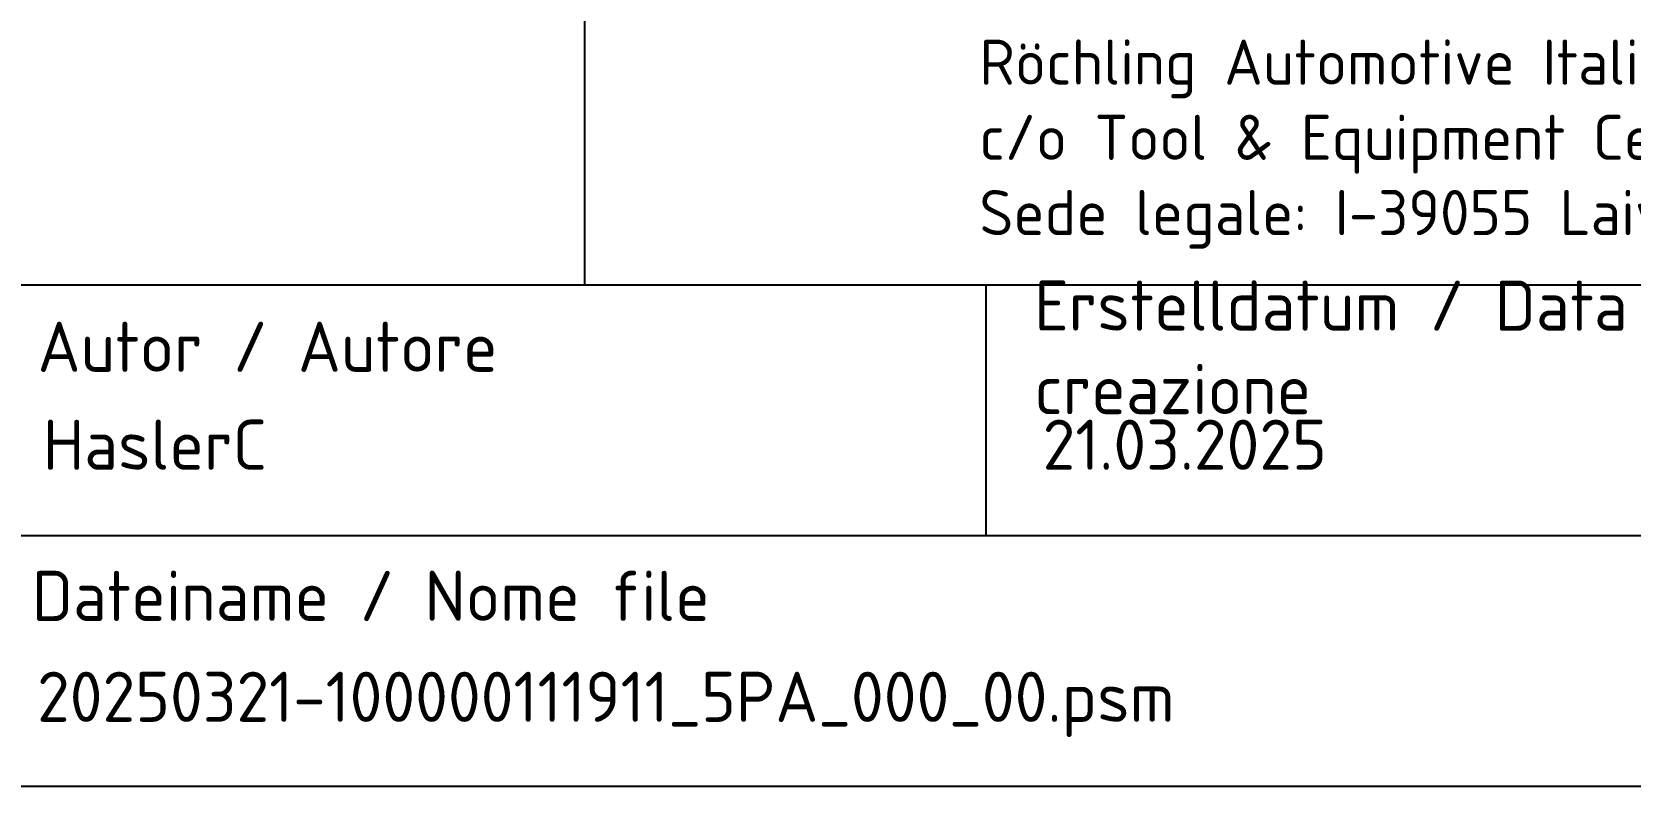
# Model space of a CAD drawing. Header units: millimetres. Extents: x 10 to 410, y 10 to 287.
# Drawn here: x 302 to 365.7, y 10 to 40.1 of the extents above; entities that cross this region are included whole.
import ezdxf
from ezdxf.entities.mleader import LeaderData, LeaderLine
from ezdxf.math import Vec2, Vec3

# ---------------------------------------------------------------- set-up
doc = ezdxf.new("R2010")
doc.units = ezdxf.units.MM
doc.layers.add('Default', color=7, linetype='Continuous')
doc.layers.add('Predefinito', color=7, linetype='Continuous')

# ---------------------------------------------------------------- blocks, each defined once
blk = doc.blocks.new('_Dot')
at = {"color": 0, "linetype": 'ByBlock', "lineweight": -2}
blk.add_line((-0.5, 0), (-1, 0), dxfattribs=at)
at = {"color": 0, "linetype": 'ByBlock', "const_width": 0.5}
blk.add_lwpolyline([(-0.25, 0, 1), (0.25, 0, 1)], format="xyb", close=True, dxfattribs=at)
blk = doc.blocks.new('Schriftfeld_Roechling_2014')
at = {"layer": 'Default', "color": 7, "linetype": 'Continuous'}
for p, q in [((-86.009, 40), (-86.009, 20)), ((-190, 20), (0, 20)), ((-70, 20), (-70, 10)), ((-190, 10), (0, 10)), ((-190, 0), (0, 0))]:
    blk.add_line(p, q, dxfattribs=at)
for s, insert, char_height, width, attachment_point in [('{\\fSolid Edge ISO|b0||i0||c0|p34;\\C7;\\H1.8;\\W1.;Röchling Automotive Italia S.r.l.\\P}{\\fSolid Edge ISO|b0||i0||c0|p34;\\C7;\\H1.8;\\W1.;c/o Tool & Equipment Center\\P}{\\fSolid Edge ISO|b0||i0||c0|p34;\\C7;\\H1.8;\\W1.;Sede legale}{\\fSolid Edge ISO|b0||i0||c0|p34;\\C7;\\H1.8;\\W1.;: I-39055 Laives (BZ) Via A. Nobel 11\\P}', (-70.261, 21.434), 1.8, 55.00376, 7), ('{\\fSolid Edge ISO|b0||i0||c0|p34;\\C7;\\H2.;\\W1.;Erstelldatum / Data di  creazione}', (-68.068, 17.5), 2, 36.8705, 4), ('{\\fSolid Edge ISO|b0||i0||c0|p34;\\C7;\\H2.;\\W1.;Autor / Autore}', (-107.812, 16.52), 2, 18.93621, 7), ('{\\fSolid Edge ISO|b0||i0||c0|p34;\\C7;\\H2.;\\W1.;Dateiname / Nome file}', (-108.039, 7.586), 2, 63.92177, 4)]:
    blk.add_mtext(s, dxfattribs=dict(insert=insert, char_height=char_height, width=width, attachment_point=attachment_point))
ml = blk.add_multileader_mtext('Standard', dxfattribs=at)
ml.set_content('{\\pxsm0.9;\\fSolid Edge ISO|b1||i0||c0|p34;\\W1.;HaslerC\\P}', color=256)
ml.set_leader_properties()
ml.set_arrow_properties(name='DOT')
ml.build(insert=Vec2(0, 0))
ml.multileader.update_dxf_attribs({"leader_type": 0, "dogleg_length": 0, "arrow_head_size": 2})
ctx = ml.context
ctx.base_point, ctx.char_height, ctx.arrow_head_size = Vec3(-109.601, 13.618), 2, 2
ctx.mtext.insert = Vec3(-107.601, 14.618)
ml = blk.add_multileader_mtext('Standard', dxfattribs=at)
ml.set_content('{\\pxsm0.9;\\fSolid Edge ISO|b1||i0||c0|p34;\\W1.;21.03.2025\\P}', color=256)
ml.set_leader_properties()
ml.set_arrow_properties(name='DOT')
ml.build(insert=Vec2(0, 0))
ml.multileader.update_dxf_attribs({"leader_type": 0, "dogleg_length": 0, "arrow_head_size": 2})
ctx = ml.context
ctx.base_point, ctx.char_height, ctx.arrow_head_size = Vec3(-69.739, 13.617), 2, 2
ctx.mtext.insert = Vec3(-67.739, 14.617)
ml = blk.add_multileader_mtext('Standard', dxfattribs=at)
ml.set_content('{\\pxsm0.9;\\fSolid Edge ISO|b1||i0||c0|p34;\\W1.;20250321-100000111911_5PA_000_00.psm\\P}', color=256)
ml.set_leader_properties()
ml.set_arrow_properties(name='DOT')
ml.build(insert=Vec2(0, 0))
ml.multileader.update_dxf_attribs({"dogleg_length": 0, "arrow_head_size": 2})
ctx = ml.context
ctx.base_point, ctx.char_height, ctx.arrow_head_size = Vec3(-109.832, 3.561), 2, 2
ctx.mtext.insert = Vec3(-107.832, 4.561)

msp = doc.modelspace()

# ---------------------------------------------------------------- linework, layer by layer
at = {"layer": 'Default', "color": 7, "linetype": 'Continuous'}
msp.add_line((10, 10), (410, 10), dxfattribs=at)

# ---------------------------------------------------------------- block references
at = {"layer": 'Predefinito', "color": 7}
msp.add_blockref('Schriftfeld_Roechling_2014', (410, 10), dxfattribs=at)

doc.saveas('drawing.dxf')
